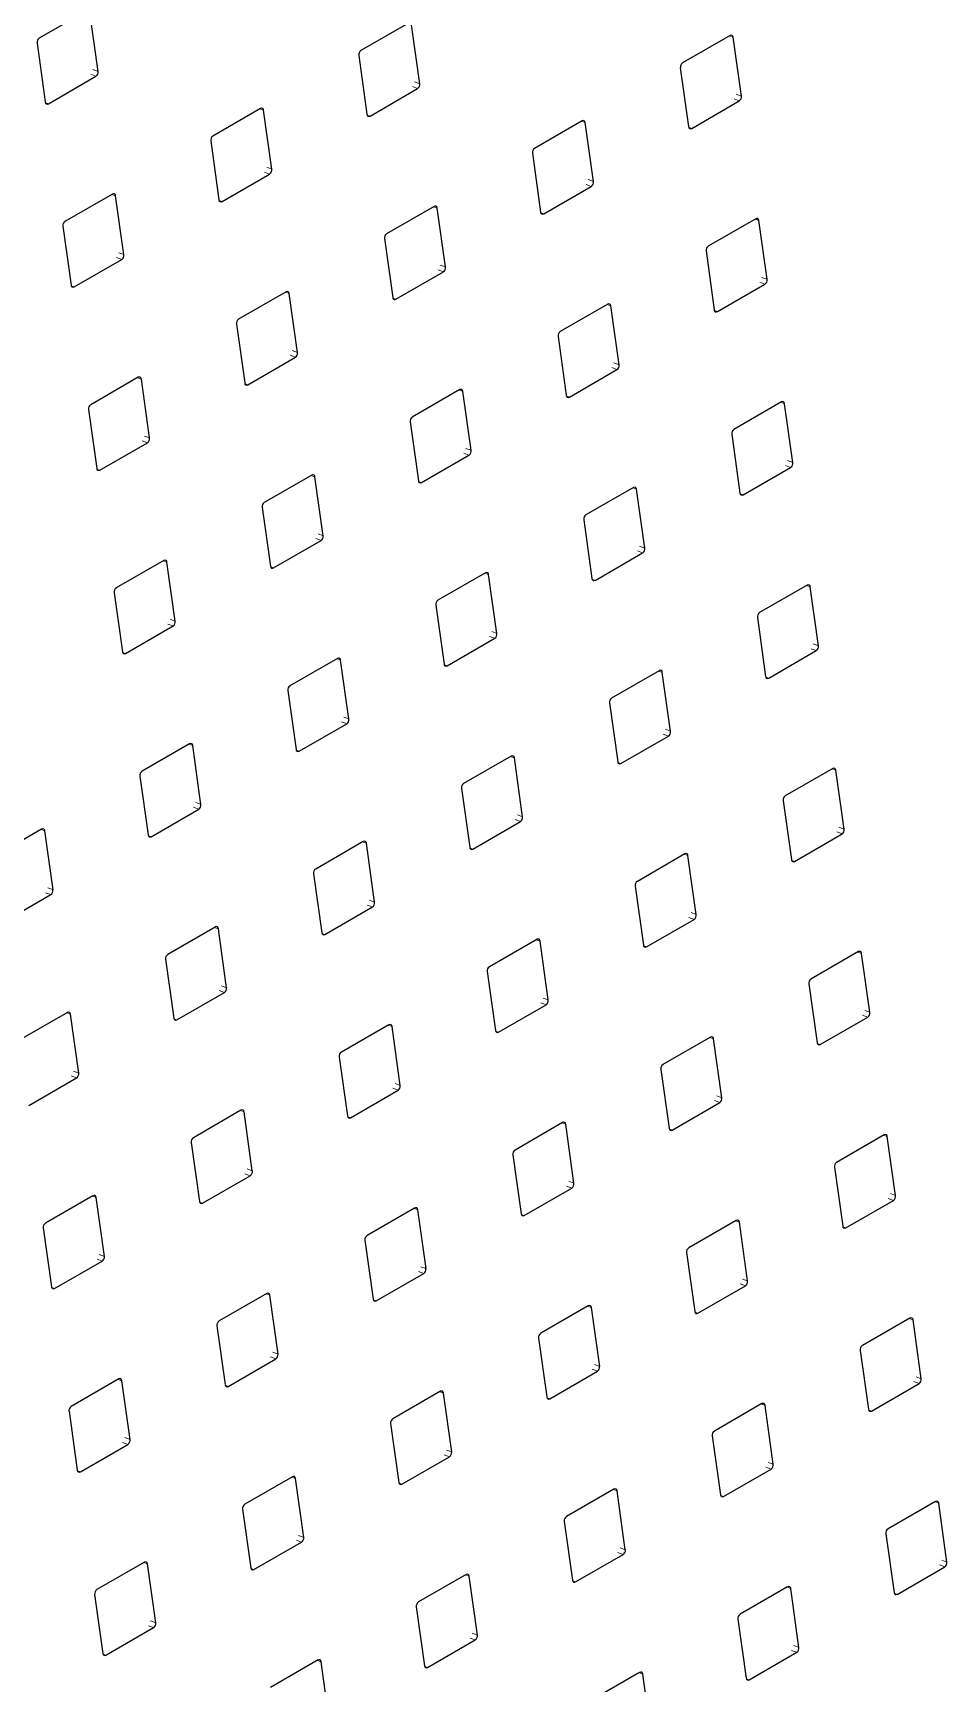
# Model space of a CAD drawing. Header units: millimetres. Extents: x -218071 to -203542, y 15363 to 51382.
# Drawn here: x -216963.36 to -216951.13, y 51036.53 to 51058.6 of the extents above; entities that cross this region are included whole.
import ezdxf

# ---------------------------------------------------------------- set-up
doc = ezdxf.new("R2010")
doc.units = ezdxf.units.MM
doc.header["$LTSCALE"] = 4
doc.layers.add('TPF-EQUIPEMENT', color=7, linetype='Continuous')

msp = doc.modelspace()

# ---------------------------------------------------------------- linework, layer by layer
at = {"layer": 'TPF-EQUIPEMENT', "color": 7, "linetype": 'Continuous', "lineweight": 25}
for p, q in [((-216962.64, 51058.902), (-216963.276, 51058.535)), ((-216962.488, 51058.091), (-216962.598, 51058.878)), ((-216958.336, 51058.737), (-216958.972, 51058.37)), ((-216958.184, 51057.926), (-216958.294, 51058.714)), ((-216963.305, 51058.47), (-216963.195, 51057.683)), ((-216954.032, 51058.572), (-216954.669, 51058.205)), ((-216953.88, 51057.761), (-216953.991, 51058.549)), ((-216959.002, 51058.305), (-216958.891, 51057.518)), ((-216963.153, 51057.659), (-216962.517, 51058.027)), ((-216954.698, 51058.141), (-216954.587, 51057.353)), ((-216958.85, 51057.495), (-216958.213, 51057.862)), ((-216960.316, 51057.594), (-216960.952, 51057.227)), ((-216960.164, 51056.783), (-216960.274, 51057.571)), ((-216954.546, 51057.33), (-216953.91, 51057.697)), ((-216956.012, 51057.429), (-216956.649, 51057.062)), ((-216955.86, 51056.618), (-216955.971, 51057.406)), ((-216960.981, 51057.163), (-216960.871, 51056.375)), ((-216956.678, 51056.998), (-216956.567, 51056.21)), ((-216960.829, 51056.352), (-216960.193, 51056.719)), ((-216962.296, 51056.452), (-216962.932, 51056.084)), ((-216956.526, 51056.187), (-216955.889, 51056.554)), ((-216962.144, 51055.641), (-216962.254, 51056.428)), ((-216957.992, 51056.287), (-216958.629, 51055.919)), ((-216957.84, 51055.476), (-216957.951, 51056.263)), ((-216962.961, 51056.02), (-216962.851, 51055.232)), ((-216953.689, 51056.122), (-216954.325, 51055.754)), ((-216953.537, 51055.311), (-216953.647, 51056.098)), ((-216958.658, 51055.855), (-216958.547, 51055.068)), ((-216962.809, 51055.209), (-216962.173, 51055.576)), ((-216954.354, 51055.69), (-216954.244, 51054.903)), ((-216958.506, 51055.044), (-216957.869, 51055.412)), ((-216959.972, 51055.144), (-216960.608, 51054.777)), ((-216954.202, 51054.879), (-216953.566, 51055.247)), ((-216959.82, 51054.333), (-216959.931, 51055.121)), ((-216955.668, 51054.979), (-216956.305, 51054.612)), ((-216955.516, 51054.168), (-216955.627, 51054.956)), ((-216960.638, 51054.712), (-216960.527, 51053.925)), ((-216956.334, 51054.548), (-216956.224, 51053.76)), ((-216960.486, 51053.902), (-216959.849, 51054.269)), ((-216956.182, 51053.737), (-216955.546, 51054.104)), ((-216961.952, 51054.001), (-216962.588, 51053.634)), ((-216961.8, 51053.19), (-216961.91, 51053.978)), ((-216957.648, 51053.836), (-216958.285, 51053.469)), ((-216957.496, 51053.025), (-216957.607, 51053.813)), ((-216953.345, 51053.671), (-216953.981, 51053.304)), ((-216953.193, 51052.86), (-216953.303, 51053.648)), ((-216962.618, 51053.57), (-216962.507, 51052.782)), ((-216958.314, 51053.405), (-216958.203, 51052.617)), ((-216954.01, 51053.24), (-216953.9, 51052.452)), ((-216962.466, 51052.759), (-216961.829, 51053.126)), ((-216958.162, 51052.594), (-216957.526, 51052.961)), ((-216953.858, 51052.429), (-216953.222, 51052.796)), ((-216959.628, 51052.694), (-216960.265, 51052.326)), ((-216959.476, 51051.883), (-216959.587, 51052.67)), ((-216955.325, 51052.529), (-216955.961, 51052.161)), ((-216955.173, 51051.718), (-216955.283, 51052.505)), ((-216960.294, 51052.262), (-216960.183, 51051.475)), ((-216955.99, 51052.097), (-216955.88, 51051.31)), ((-216960.142, 51051.451), (-216959.505, 51051.819)), ((-216955.838, 51051.286), (-216955.202, 51051.654)), ((-216961.608, 51051.551), (-216962.245, 51051.184)), ((-216961.456, 51050.74), (-216961.567, 51051.528)), ((-216957.305, 51051.386), (-216957.941, 51051.019)), ((-216957.153, 51050.575), (-216957.263, 51051.363)), ((-216953.001, 51051.221), (-216953.637, 51050.854)), ((-216952.849, 51050.41), (-216952.959, 51051.198)), ((-216962.274, 51051.12), (-216962.163, 51050.332)), ((-216957.97, 51050.955), (-216957.86, 51050.167)), ((-216953.667, 51050.79), (-216953.556, 51050.002)), ((-216962.122, 51050.309), (-216961.485, 51050.676)), ((-216957.818, 51050.144), (-216957.182, 51050.511)), ((-216953.515, 51049.979), (-216952.878, 51050.346)), ((-216959.284, 51050.243), (-216959.921, 51049.876)), ((-216959.132, 51049.432), (-216959.243, 51050.22)), ((-216954.981, 51050.078), (-216955.617, 51049.711)), ((-216954.829, 51049.268), (-216954.939, 51050.055)), ((-216959.95, 51049.812), (-216959.84, 51049.024)), ((-216955.646, 51049.647), (-216955.536, 51048.859)), ((-216959.798, 51049.001), (-216959.162, 51049.368)), ((-216955.494, 51048.836), (-216954.858, 51049.203)), ((-216961.264, 51049.101), (-216961.901, 51048.733)), ((-216961.112, 51048.29), (-216961.223, 51049.077)), ((-216956.961, 51048.936), (-216957.597, 51048.568)), ((-216956.809, 51048.125), (-216956.919, 51048.912)), ((-216952.657, 51048.771), (-216953.294, 51048.404)), ((-216952.505, 51047.96), (-216952.616, 51048.748)), ((-216961.93, 51048.669), (-216961.819, 51047.882)), ((-216957.626, 51048.504), (-216957.516, 51047.717)), ((-216953.323, 51048.339), (-216953.212, 51047.552)), ((-216961.778, 51047.858), (-216961.142, 51048.226)), ((-216963.244, 51047.958), (-216963.881, 51047.591)), ((-216963.092, 51047.147), (-216963.203, 51047.935)), ((-216957.474, 51047.693), (-216956.838, 51048.061)), ((-216953.171, 51047.528), (-216952.534, 51047.896)), ((-216958.941, 51047.793), (-216959.577, 51047.426)), ((-216958.789, 51046.982), (-216958.899, 51047.77)), ((-216954.637, 51047.628), (-216955.273, 51047.261)), ((-216954.485, 51046.817), (-216954.596, 51047.605)), ((-216959.606, 51047.362), (-216959.496, 51046.574)), ((-216955.303, 51047.197), (-216955.192, 51046.409)), ((-216963.758, 51046.716), (-216963.121, 51047.083)), ((-216959.454, 51046.551), (-216958.818, 51046.918)), ((-216955.151, 51046.386), (-216954.514, 51046.753)), ((-216960.921, 51046.65), (-216961.557, 51046.283)), ((-216960.769, 51045.839), (-216960.879, 51046.627)), ((-216956.617, 51046.485), (-216957.253, 51046.118)), ((-216956.465, 51045.675), (-216956.575, 51046.462)), ((-216952.313, 51046.321), (-216952.95, 51045.953)), ((-216952.161, 51045.51), (-216952.272, 51046.297)), ((-216961.586, 51046.219), (-216961.476, 51045.431)), ((-216957.283, 51046.054), (-216957.172, 51045.266)), ((-216952.979, 51045.889), (-216952.868, 51045.102)), ((-216961.434, 51045.408), (-216960.798, 51045.775)), ((-216962.9, 51045.508), (-216963.537, 51045.14)), ((-216962.748, 51044.697), (-216962.859, 51045.484)), ((-216957.131, 51045.243), (-216956.494, 51045.61)), ((-216952.827, 51045.078), (-216952.191, 51045.445)), ((-216958.597, 51045.343), (-216959.233, 51044.976)), ((-216958.445, 51044.532), (-216958.555, 51045.319)), ((-216954.293, 51045.178), (-216954.93, 51044.811)), ((-216954.141, 51044.367), (-216954.252, 51045.155)), ((-216959.262, 51044.911), (-216959.152, 51044.124)), ((-216963.414, 51044.265), (-216962.778, 51044.633)), ((-216954.959, 51044.746), (-216954.848, 51043.959)), ((-216959.11, 51044.1), (-216958.474, 51044.468)), ((-216960.577, 51044.2), (-216961.213, 51043.833)), ((-216960.425, 51043.389), (-216960.535, 51044.177)), ((-216954.807, 51043.935), (-216954.17, 51044.303)), ((-216956.273, 51044.035), (-216956.91, 51043.668)), ((-216956.121, 51043.224), (-216956.232, 51044.012)), ((-216951.97, 51043.87), (-216952.606, 51043.503)), ((-216961.242, 51043.769), (-216961.132, 51042.981)), ((-216951.818, 51043.059), (-216951.928, 51043.847)), ((-216956.939, 51043.604), (-216956.828, 51042.816)), ((-216952.635, 51043.439), (-216952.525, 51042.651)), ((-216961.09, 51042.958), (-216960.454, 51043.325)), ((-216962.557, 51043.057), (-216963.193, 51042.69)), ((-216962.405, 51042.246), (-216962.515, 51043.034)), ((-216956.787, 51042.793), (-216956.15, 51043.16)), ((-216952.483, 51042.628), (-216951.847, 51042.995)), ((-216958.253, 51042.893), (-216958.889, 51042.525)), ((-216958.101, 51042.082), (-216958.212, 51042.869)), ((-216963.222, 51042.626), (-216963.112, 51041.838)), ((-216953.949, 51042.728), (-216954.586, 51042.36)), ((-216953.797, 51041.917), (-216953.908, 51042.704)), ((-216958.919, 51042.461), (-216958.808, 51041.673)), ((-216963.07, 51041.815), (-216962.434, 51042.182)), ((-216954.615, 51042.296), (-216954.505, 51041.509)), ((-216958.767, 51041.65), (-216958.13, 51042.017)), ((-216960.233, 51041.75), (-216960.869, 51041.383)), ((-216960.081, 51040.939), (-216960.191, 51041.726)), ((-216954.463, 51041.485), (-216953.827, 51041.853)), ((-216955.929, 51041.585), (-216956.566, 51041.218)), ((-216955.777, 51040.774), (-216955.888, 51041.562)), ((-216960.899, 51041.318), (-216960.788, 51040.531)), ((-216951.626, 51041.42), (-216952.262, 51041.053)), ((-216951.474, 51040.609), (-216951.584, 51041.397)), ((-216956.595, 51041.153), (-216956.484, 51040.366)), ((-216960.747, 51040.507), (-216960.11, 51040.875)), ((-216952.291, 51040.989), (-216952.181, 51040.201)), ((-216962.213, 51040.607), (-216962.849, 51040.24)), ((-216962.061, 51039.796), (-216962.171, 51040.584)), ((-216956.443, 51040.343), (-216955.807, 51040.71)), ((-216957.909, 51040.442), (-216958.546, 51040.075)), ((-216957.757, 51039.631), (-216957.868, 51040.419)), ((-216952.139, 51040.178), (-216951.503, 51040.545)), ((-216962.878, 51040.176), (-216962.768, 51039.388)), ((-216953.606, 51040.277), (-216954.242, 51039.91)), ((-216953.454, 51039.466), (-216953.564, 51040.254)), ((-216958.575, 51040.011), (-216958.464, 51039.223)), ((-216962.726, 51039.365), (-216962.09, 51039.732)), ((-216954.271, 51039.846), (-216954.161, 51039.058)), ((-216958.423, 51039.2), (-216957.786, 51039.567)), ((-216959.889, 51039.3), (-216960.526, 51038.932)), ((-216959.737, 51038.489), (-216959.848, 51039.276)), ((-216954.119, 51039.035), (-216953.483, 51039.402)), ((-216955.586, 51039.135), (-216956.222, 51038.767)), ((-216955.434, 51038.324), (-216955.544, 51039.111)), ((-216960.555, 51038.868), (-216960.444, 51038.08)), ((-216951.282, 51038.97), (-216951.918, 51038.602)), ((-216951.13, 51038.159), (-216951.24, 51038.946)), ((-216956.251, 51038.703), (-216956.141, 51037.916)), ((-216960.403, 51038.057), (-216959.766, 51038.424)), ((-216951.948, 51038.538), (-216951.837, 51037.751)), ((-216961.869, 51038.157), (-216962.505, 51037.79)), ((-216961.717, 51037.346), (-216961.828, 51038.134)), ((-216956.099, 51037.892), (-216955.463, 51038.26)), ((-216957.565, 51037.992), (-216958.202, 51037.625)), ((-216957.413, 51037.181), (-216957.524, 51037.969)), ((-216951.796, 51037.727), (-216951.159, 51038.095)), ((-216962.535, 51037.725), (-216962.424, 51036.938)), ((-216953.262, 51037.827), (-216953.898, 51037.46)), ((-216953.11, 51037.016), (-216953.22, 51037.804)), ((-216958.231, 51037.56), (-216958.121, 51036.773)), ((-216962.383, 51036.914), (-216961.746, 51037.282)), ((-216953.927, 51037.396), (-216953.817, 51036.608)), ((-216958.079, 51036.75), (-216957.443, 51037.117)), ((-216959.545, 51036.849), (-216960.182, 51036.482)), ((-216959.393, 51036.038), (-216959.504, 51036.826)), ((-216953.775, 51036.585), (-216953.139, 51036.952)), ((-216955.242, 51036.684), (-216955.878, 51036.317)), ((-216955.09, 51035.873), (-216955.2, 51036.661))]:
    msp.add_line(p, q, dxfattribs=at)
at = {"layer": 'TPF-EQUIPEMENT', "color": 8, "linetype": 'Continuous', "lineweight": 18}
for p, q in [((-216954.041, 51058.567), (-216953.991, 51058.549)), ((-216962.586, 51058.053), (-216962.517, 51058.027)), ((-216962.557, 51058.117), (-216962.488, 51058.091)), ((-216958.283, 51057.888), (-216958.213, 51057.862)), ((-216958.254, 51057.952), (-216958.184, 51057.926)), ((-216953.95, 51057.787), (-216953.88, 51057.761)), ((-216963.193, 51057.674), (-216963.153, 51057.659)), ((-216960.324, 51057.589), (-216960.274, 51057.571)), ((-216953.979, 51057.723), (-216953.91, 51057.697)), ((-216958.889, 51057.509), (-216958.85, 51057.495)), ((-216956.021, 51057.425), (-216955.971, 51057.406)), ((-216954.585, 51057.344), (-216954.546, 51057.33)), ((-216960.263, 51056.745), (-216960.193, 51056.719)), ((-216960.233, 51056.809), (-216960.164, 51056.783)), ((-216955.959, 51056.58), (-216955.889, 51056.554)), ((-216955.93, 51056.644), (-216955.86, 51056.618)), ((-216962.304, 51056.447), (-216962.254, 51056.428)), ((-216960.869, 51056.367), (-216960.829, 51056.352)), ((-216958, 51056.282), (-216957.951, 51056.263)), ((-216956.565, 51056.202), (-216956.526, 51056.187)), ((-216953.697, 51056.117), (-216953.647, 51056.098)), ((-216962.243, 51055.602), (-216962.173, 51055.576)), ((-216962.213, 51055.667), (-216962.144, 51055.641)), ((-216957.939, 51055.438), (-216957.869, 51055.412)), ((-216957.91, 51055.502), (-216957.84, 51055.476)), ((-216962.849, 51055.224), (-216962.809, 51055.209)), ((-216959.98, 51055.139), (-216959.931, 51055.121)), ((-216953.635, 51055.273), (-216953.566, 51055.247)), ((-216953.606, 51055.337), (-216953.537, 51055.311)), ((-216958.545, 51055.059), (-216958.506, 51055.044)), ((-216955.677, 51054.974), (-216955.627, 51054.956)), ((-216954.242, 51054.894), (-216954.202, 51054.879)), ((-216959.919, 51054.295), (-216959.849, 51054.269)), ((-216959.89, 51054.359), (-216959.82, 51054.333)), ((-216955.615, 51054.13), (-216955.546, 51054.104)), ((-216955.586, 51054.194), (-216955.516, 51054.168)), ((-216961.96, 51053.996), (-216961.91, 51053.978)), ((-216960.525, 51053.916), (-216960.486, 51053.902)), ((-216957.657, 51053.832), (-216957.607, 51053.813)), ((-216956.222, 51053.751), (-216956.182, 51053.737)), ((-216953.353, 51053.667), (-216953.303, 51053.648)), ((-216961.899, 51053.152), (-216961.829, 51053.126)), ((-216961.87, 51053.216), (-216961.8, 51053.19)), ((-216957.595, 51052.987), (-216957.526, 51052.961)), ((-216957.566, 51053.051), (-216957.496, 51053.025)), ((-216962.505, 51052.774), (-216962.466, 51052.759)), ((-216953.292, 51052.822), (-216953.222, 51052.796)), ((-216953.262, 51052.887), (-216953.193, 51052.86)), ((-216959.637, 51052.689), (-216959.587, 51052.67)), ((-216958.201, 51052.609), (-216958.162, 51052.594)), ((-216955.333, 51052.524), (-216955.283, 51052.505)), ((-216953.898, 51052.444), (-216953.858, 51052.429)), ((-216959.575, 51051.845), (-216959.505, 51051.819)), ((-216959.546, 51051.909), (-216959.476, 51051.883)), ((-216955.271, 51051.68), (-216955.202, 51051.654)), ((-216955.242, 51051.744), (-216955.173, 51051.718)), ((-216961.616, 51051.546), (-216961.567, 51051.528)), ((-216960.181, 51051.466), (-216960.142, 51051.451)), ((-216957.313, 51051.381), (-216957.263, 51051.363)), ((-216955.878, 51051.301), (-216955.838, 51051.286)), ((-216953.009, 51051.216), (-216952.959, 51051.198)), ((-216961.526, 51050.766), (-216961.456, 51050.74)), ((-216961.555, 51050.702), (-216961.485, 51050.676)), ((-216957.251, 51050.537), (-216957.182, 51050.511)), ((-216957.222, 51050.601), (-216957.153, 51050.575)), ((-216962.161, 51050.323), (-216962.122, 51050.309)), ((-216952.948, 51050.372), (-216952.878, 51050.346)), ((-216952.919, 51050.436), (-216952.849, 51050.41)), ((-216959.293, 51050.239), (-216959.243, 51050.22)), ((-216957.858, 51050.158), (-216957.818, 51050.144)), ((-216954.989, 51050.074), (-216954.939, 51050.055)), ((-216953.554, 51049.993), (-216953.515, 51049.979)), ((-216959.231, 51049.394), (-216959.162, 51049.368)), ((-216959.202, 51049.458), (-216959.132, 51049.432)), ((-216954.928, 51049.229), (-216954.858, 51049.203)), ((-216954.898, 51049.294), (-216954.829, 51049.268)), ((-216961.273, 51049.096), (-216961.223, 51049.077)), ((-216959.838, 51049.016), (-216959.798, 51049.001)), ((-216956.969, 51048.931), (-216956.919, 51048.912)), ((-216955.534, 51048.851), (-216955.494, 51048.836)), ((-216952.665, 51048.766), (-216952.616, 51048.748)), ((-216961.182, 51048.316), (-216961.112, 51048.29)), ((-216961.211, 51048.252), (-216961.142, 51048.226)), ((-216956.908, 51048.087), (-216956.838, 51048.061)), ((-216956.878, 51048.151), (-216956.809, 51048.125)), ((-216963.252, 51047.953), (-216963.203, 51047.935)), ((-216961.817, 51047.873), (-216961.778, 51047.858)), ((-216952.604, 51047.922), (-216952.534, 51047.896)), ((-216952.575, 51047.986), (-216952.505, 51047.96)), ((-216958.949, 51047.788), (-216958.899, 51047.77)), ((-216957.514, 51047.708), (-216957.474, 51047.693)), ((-216954.645, 51047.623), (-216954.596, 51047.605)), ((-216953.21, 51047.543), (-216953.171, 51047.528)), ((-216963.191, 51047.109), (-216963.121, 51047.083)), ((-216963.162, 51047.173), (-216963.092, 51047.147)), ((-216958.858, 51047.008), (-216958.789, 51046.982)), ((-216958.887, 51046.944), (-216958.818, 51046.918)), ((-216954.584, 51046.779), (-216954.514, 51046.753)), ((-216954.555, 51046.843), (-216954.485, 51046.817)), ((-216960.929, 51046.646), (-216960.879, 51046.627)), ((-216959.494, 51046.565), (-216959.454, 51046.551)), ((-216956.625, 51046.481), (-216956.575, 51046.462)), ((-216955.19, 51046.401), (-216955.151, 51046.386)), ((-216952.322, 51046.316), (-216952.272, 51046.297)), ((-216960.838, 51045.865), (-216960.769, 51045.839)), ((-216960.867, 51045.801), (-216960.798, 51045.775)), ((-216956.564, 51045.636), (-216956.494, 51045.61)), ((-216956.535, 51045.701), (-216956.465, 51045.675)), ((-216962.909, 51045.503), (-216962.859, 51045.484)), ((-216961.474, 51045.423), (-216961.434, 51045.408)), ((-216952.26, 51045.471), (-216952.191, 51045.445)), ((-216952.231, 51045.536), (-216952.161, 51045.51)), ((-216958.605, 51045.338), (-216958.555, 51045.319)), ((-216957.17, 51045.258), (-216957.131, 51045.243)), ((-216954.301, 51045.173), (-216954.252, 51045.155)), ((-216952.866, 51045.093), (-216952.827, 51045.078)), ((-216962.847, 51044.659), (-216962.778, 51044.633)), ((-216962.818, 51044.723), (-216962.748, 51044.697)), ((-216958.514, 51044.558), (-216958.445, 51044.532)), ((-216958.544, 51044.494), (-216958.474, 51044.468)), ((-216954.24, 51044.329), (-216954.17, 51044.303)), ((-216954.211, 51044.393), (-216954.141, 51044.367)), ((-216960.585, 51044.195), (-216960.535, 51044.177)), ((-216959.15, 51044.115), (-216959.11, 51044.1)), ((-216956.281, 51044.03), (-216956.232, 51044.012)), ((-216954.846, 51043.95), (-216954.807, 51043.935)), ((-216951.978, 51043.866), (-216951.928, 51043.847)), ((-216960.524, 51043.351), (-216960.454, 51043.325)), ((-216960.494, 51043.415), (-216960.425, 51043.389)), ((-216956.191, 51043.25), (-216956.121, 51043.224)), ((-216962.565, 51043.053), (-216962.515, 51043.034)), ((-216956.22, 51043.186), (-216956.15, 51043.16)), ((-216951.916, 51043.021), (-216951.847, 51042.995)), ((-216951.887, 51043.085), (-216951.818, 51043.059)), ((-216961.13, 51042.972), (-216961.09, 51042.958)), ((-216958.261, 51042.888), (-216958.212, 51042.869)), ((-216956.826, 51042.808), (-216956.787, 51042.793)), ((-216953.958, 51042.723), (-216953.908, 51042.704)), ((-216952.523, 51042.643), (-216952.483, 51042.628)), ((-216962.503, 51042.208), (-216962.434, 51042.182)), ((-216962.474, 51042.272), (-216962.405, 51042.246)), ((-216958.171, 51042.108), (-216958.101, 51042.082)), ((-216958.2, 51042.043), (-216958.13, 51042.017)), ((-216953.867, 51041.943), (-216953.797, 51041.917)), ((-216963.11, 51041.83), (-216963.07, 51041.815)), ((-216960.241, 51041.745), (-216960.191, 51041.726)), ((-216958.806, 51041.665), (-216958.767, 51041.65)), ((-216953.896, 51041.879), (-216953.827, 51041.853)), ((-216955.938, 51041.58), (-216955.888, 51041.562)), ((-216954.502, 51041.5), (-216954.463, 51041.485)), ((-216951.634, 51041.415), (-216951.584, 51041.397)), ((-216960.18, 51040.901), (-216960.11, 51040.875)), ((-216960.151, 51040.965), (-216960.081, 51040.939)), ((-216955.847, 51040.8), (-216955.777, 51040.774)), ((-216962.221, 51040.602), (-216962.171, 51040.584)), ((-216955.876, 51040.736), (-216955.807, 51040.71)), ((-216951.573, 51040.571), (-216951.503, 51040.545)), ((-216951.543, 51040.635), (-216951.474, 51040.609)), ((-216960.786, 51040.522), (-216960.747, 51040.507)), ((-216957.917, 51040.437), (-216957.868, 51040.419)), ((-216956.482, 51040.357), (-216956.443, 51040.343)), ((-216953.614, 51040.273), (-216953.564, 51040.254)), ((-216952.179, 51040.192), (-216952.139, 51040.178)), ((-216962.16, 51039.758), (-216962.09, 51039.732)), ((-216962.13, 51039.822), (-216962.061, 51039.796)), ((-216957.856, 51039.593), (-216957.786, 51039.567)), ((-216957.827, 51039.657), (-216957.757, 51039.631)), ((-216953.523, 51039.492), (-216953.454, 51039.466)), ((-216962.766, 51039.379), (-216962.726, 51039.365)), ((-216959.897, 51039.295), (-216959.848, 51039.276)), ((-216953.552, 51039.428), (-216953.483, 51039.402)), ((-216958.462, 51039.215), (-216958.423, 51039.2)), ((-216955.594, 51039.13), (-216955.544, 51039.111)), ((-216954.159, 51039.05), (-216954.119, 51039.035)), ((-216951.29, 51038.965), (-216951.24, 51038.946)), ((-216959.836, 51038.45), (-216959.766, 51038.424)), ((-216959.807, 51038.515), (-216959.737, 51038.489)), ((-216955.503, 51038.35), (-216955.434, 51038.324)), ((-216961.877, 51038.152), (-216961.828, 51038.134)), ((-216955.532, 51038.286), (-216955.463, 51038.26)), ((-216951.2, 51038.185), (-216951.13, 51038.159)), ((-216960.442, 51038.072), (-216960.403, 51038.057)), ((-216957.574, 51037.987), (-216957.524, 51037.969)), ((-216956.139, 51037.907), (-216956.099, 51037.892)), ((-216951.229, 51038.121), (-216951.159, 51038.095)), ((-216953.27, 51037.822), (-216953.22, 51037.804)), ((-216951.835, 51037.742), (-216951.796, 51037.727)), ((-216961.816, 51037.308), (-216961.746, 51037.282)), ((-216961.787, 51037.372), (-216961.717, 51037.346)), ((-216957.512, 51037.143), (-216957.443, 51037.117)), ((-216957.483, 51037.207), (-216957.413, 51037.181)), ((-216953.179, 51037.042), (-216953.11, 51037.016)), ((-216962.422, 51036.929), (-216962.383, 51036.914)), ((-216959.554, 51036.844), (-216959.504, 51036.826)), ((-216953.209, 51036.978), (-216953.139, 51036.952)), ((-216958.118, 51036.764), (-216958.079, 51036.75)), ((-216955.25, 51036.68), (-216955.2, 51036.661)), ((-216953.815, 51036.599), (-216953.775, 51036.585))]:
    msp.add_line(p, q, dxfattribs=at)
at = {"layer": 'TPF-EQUIPEMENT', "color": 7, "linetype": 'Continuous', "lineweight": 25}
for centre, radius, start, end in [((-216963.238, 51058.479), 0.0672, 123.9011, 187.1338), ((-216954.018, 51058.549), 0.027, 358.9775, 122.2879), ((-216958.935, 51058.314), 0.0672, 123.9011, 187.1338), ((-216962.554, 51058.083), 0.0672, 303.9011, 7.1338), ((-216954.631, 51058.149), 0.0672, 123.9011, 187.1338), ((-216958.251, 51057.918), 0.0672, 303.9011, 7.1338), ((-216963.168, 51057.682), 0.027, 178.9775, 302.2879), ((-216960.301, 51057.571), 0.027, 358.9775, 122.2879), ((-216953.947, 51057.753), 0.0672, 303.9011, 7.1338), ((-216958.864, 51057.517), 0.027, 178.9775, 302.2879), ((-216955.998, 51057.406), 0.027, 358.9775, 122.2879), ((-216954.56, 51057.352), 0.027, 178.9775, 302.2879), ((-216960.915, 51057.171), 0.0672, 123.9011, 187.1338), ((-216956.611, 51057.006), 0.0672, 123.9011, 187.1338), ((-216960.231, 51056.775), 0.0672, 303.9011, 7.1338), ((-216962.281, 51056.429), 0.027, 358.9775, 122.2879), ((-216955.927, 51056.61), 0.0672, 303.9011, 7.1338), ((-216960.844, 51056.375), 0.027, 178.9775, 302.2879), ((-216957.978, 51056.264), 0.027, 358.9775, 122.2879), ((-216962.895, 51056.028), 0.0672, 123.9011, 187.1338), ((-216956.54, 51056.21), 0.027, 178.9775, 302.2879), ((-216953.674, 51056.099), 0.027, 358.9775, 122.2879), ((-216958.591, 51055.864), 0.0672, 123.9011, 187.1338), ((-216962.21, 51055.632), 0.0672, 303.9011, 7.1338), ((-216954.287, 51055.699), 0.0672, 123.9011, 187.1338), ((-216957.907, 51055.467), 0.0672, 303.9011, 7.1338), ((-216962.824, 51055.232), 0.027, 178.9775, 302.2879), ((-216959.958, 51055.121), 0.027, 358.9775, 122.2879), ((-216953.603, 51055.302), 0.0672, 303.9011, 7.1338), ((-216958.52, 51055.067), 0.027, 178.9775, 302.2879), ((-216955.654, 51054.956), 0.027, 358.9775, 122.2879), ((-216960.571, 51054.721), 0.0672, 123.9011, 187.1338), ((-216954.217, 51054.902), 0.027, 178.9775, 302.2879), ((-216956.267, 51054.556), 0.0672, 123.9011, 187.1338), ((-216959.887, 51054.325), 0.0672, 303.9011, 7.1338), ((-216955.583, 51054.16), 0.0672, 303.9011, 7.1338), ((-216961.938, 51053.978), 0.027, 358.9775, 122.2879), ((-216960.5, 51053.924), 0.027, 178.9775, 302.2879), ((-216957.634, 51053.813), 0.027, 358.9775, 122.2879), ((-216962.551, 51053.578), 0.0672, 123.9011, 187.1338), ((-216956.197, 51053.759), 0.027, 178.9775, 302.2879), ((-216953.33, 51053.649), 0.027, 358.9775, 122.2879), ((-216958.247, 51053.413), 0.0672, 123.9011, 187.1338), ((-216961.867, 51053.182), 0.0672, 303.9011, 7.1338), ((-216953.944, 51053.248), 0.0672, 123.9011, 187.1338), ((-216957.563, 51053.017), 0.0672, 303.9011, 7.1338), ((-216962.48, 51052.782), 0.027, 178.9775, 302.2879), ((-216959.614, 51052.671), 0.027, 358.9775, 122.2879), ((-216953.259, 51052.852), 0.0672, 303.9011, 7.1338), ((-216958.176, 51052.617), 0.027, 178.9775, 302.2879), ((-216955.31, 51052.506), 0.027, 358.9775, 122.2879), ((-216960.227, 51052.271), 0.0672, 123.9011, 187.1338), ((-216953.873, 51052.452), 0.027, 178.9775, 302.2879), ((-216955.924, 51052.106), 0.0672, 123.9011, 187.1338), ((-216959.543, 51051.874), 0.0672, 303.9011, 7.1338), ((-216955.239, 51051.709), 0.0672, 303.9011, 7.1338), ((-216961.594, 51051.528), 0.027, 358.9775, 122.2879), ((-216960.156, 51051.474), 0.027, 178.9775, 302.2879), ((-216957.29, 51051.363), 0.027, 358.9775, 122.2879), ((-216962.207, 51051.128), 0.0672, 123.9011, 187.1338), ((-216955.853, 51051.309), 0.027, 178.9775, 302.2879), ((-216952.986, 51051.198), 0.027, 358.9775, 122.2879), ((-216957.903, 51050.963), 0.0672, 123.9011, 187.1338), ((-216961.523, 51050.732), 0.0672, 303.9011, 7.1338), ((-216953.6, 51050.798), 0.0672, 123.9011, 187.1338), ((-216957.219, 51050.567), 0.0672, 303.9011, 7.1338), ((-216962.136, 51050.331), 0.027, 178.9775, 302.2879), ((-216952.916, 51050.402), 0.0672, 303.9011, 7.1338), ((-216959.27, 51050.22), 0.027, 358.9775, 122.2879), ((-216957.833, 51050.167), 0.027, 178.9775, 302.2879), ((-216954.966, 51050.056), 0.027, 358.9775, 122.2879), ((-216959.883, 51049.82), 0.0672, 123.9011, 187.1338), ((-216953.529, 51050.002), 0.027, 178.9775, 302.2879), ((-216955.58, 51049.655), 0.0672, 123.9011, 187.1338), ((-216959.199, 51049.424), 0.0672, 303.9011, 7.1338), ((-216954.896, 51049.259), 0.0672, 303.9011, 7.1338), ((-216961.25, 51049.078), 0.027, 358.9775, 122.2879), ((-216959.813, 51049.024), 0.027, 178.9775, 302.2879), ((-216961.863, 51048.678), 0.0672, 123.9011, 187.1338), ((-216956.946, 51048.913), 0.027, 358.9775, 122.2879), ((-216955.509, 51048.859), 0.027, 178.9775, 302.2879), ((-216952.643, 51048.748), 0.027, 358.9775, 122.2879), ((-216957.56, 51048.513), 0.0672, 123.9011, 187.1338), ((-216961.179, 51048.281), 0.0672, 303.9011, 7.1338), ((-216953.256, 51048.348), 0.0672, 123.9011, 187.1338), ((-216956.875, 51048.116), 0.0672, 303.9011, 7.1338), ((-216963.23, 51047.935), 0.027, 358.9775, 122.2879), ((-216961.792, 51047.881), 0.027, 178.9775, 302.2879), ((-216952.572, 51047.952), 0.0672, 303.9011, 7.1338), ((-216958.926, 51047.77), 0.027, 358.9775, 122.2879), ((-216957.489, 51047.716), 0.027, 178.9775, 302.2879), ((-216954.623, 51047.605), 0.027, 358.9775, 122.2879), ((-216959.54, 51047.37), 0.0672, 123.9011, 187.1338), ((-216953.185, 51047.551), 0.027, 178.9775, 302.2879), ((-216955.236, 51047.205), 0.0672, 123.9011, 187.1338), ((-216963.159, 51047.139), 0.0672, 303.9011, 7.1338), ((-216958.855, 51046.974), 0.0672, 303.9011, 7.1338), ((-216954.552, 51046.809), 0.0672, 303.9011, 7.1338), ((-216960.906, 51046.628), 0.027, 358.9775, 122.2879), ((-216959.469, 51046.574), 0.027, 178.9775, 302.2879), ((-216956.602, 51046.463), 0.027, 358.9775, 122.2879), ((-216955.165, 51046.409), 0.027, 178.9775, 302.2879), ((-216952.299, 51046.298), 0.027, 358.9775, 122.2879), ((-216961.519, 51046.227), 0.0672, 123.9011, 187.1338), ((-216957.216, 51046.062), 0.0672, 123.9011, 187.1338), ((-216952.912, 51045.897), 0.0672, 123.9011, 187.1338), ((-216960.835, 51045.831), 0.0672, 303.9011, 7.1338), ((-216956.532, 51045.666), 0.0672, 303.9011, 7.1338), ((-216962.886, 51045.485), 0.027, 358.9775, 122.2879), ((-216961.449, 51045.431), 0.027, 178.9775, 302.2879), ((-216952.228, 51045.501), 0.0672, 303.9011, 7.1338), ((-216958.582, 51045.32), 0.027, 358.9775, 122.2879), ((-216957.145, 51045.266), 0.027, 178.9775, 302.2879), ((-216959.196, 51044.92), 0.0672, 123.9011, 187.1338), ((-216954.279, 51045.155), 0.027, 358.9775, 122.2879), ((-216952.841, 51045.101), 0.027, 178.9775, 302.2879), ((-216954.892, 51044.755), 0.0672, 123.9011, 187.1338), ((-216962.815, 51044.688), 0.0672, 303.9011, 7.1338), ((-216958.512, 51044.524), 0.0672, 303.9011, 7.1338), ((-216954.208, 51044.359), 0.0672, 303.9011, 7.1338), ((-216960.562, 51044.177), 0.027, 358.9775, 122.2879), ((-216959.125, 51044.123), 0.027, 178.9775, 302.2879), ((-216956.259, 51044.012), 0.027, 358.9775, 122.2879), ((-216954.821, 51043.958), 0.027, 178.9775, 302.2879), ((-216951.955, 51043.847), 0.027, 358.9775, 122.2879), ((-216961.176, 51043.777), 0.0672, 123.9011, 187.1338), ((-216956.872, 51043.612), 0.0672, 123.9011, 187.1338), ((-216952.568, 51043.447), 0.0672, 123.9011, 187.1338), ((-216960.491, 51043.381), 0.0672, 303.9011, 7.1338), ((-216956.188, 51043.216), 0.0672, 303.9011, 7.1338), ((-216962.542, 51043.035), 0.027, 358.9775, 122.2879), ((-216951.884, 51043.051), 0.0672, 303.9011, 7.1338), ((-216961.105, 51042.981), 0.027, 178.9775, 302.2879), ((-216958.239, 51042.87), 0.027, 358.9775, 122.2879), ((-216956.801, 51042.816), 0.027, 178.9775, 302.2879), ((-216963.156, 51042.634), 0.0672, 123.9011, 187.1338), ((-216953.935, 51042.705), 0.027, 358.9775, 122.2879), ((-216952.498, 51042.651), 0.027, 178.9775, 302.2879), ((-216958.852, 51042.469), 0.0672, 123.9011, 187.1338), ((-216954.548, 51042.305), 0.0672, 123.9011, 187.1338), ((-216962.471, 51042.238), 0.0672, 303.9011, 7.1338), ((-216958.168, 51042.073), 0.0672, 303.9011, 7.1338), ((-216953.864, 51041.908), 0.0672, 303.9011, 7.1338), ((-216963.085, 51041.838), 0.027, 178.9775, 302.2879), ((-216960.218, 51041.727), 0.027, 358.9775, 122.2879), ((-216958.781, 51041.673), 0.027, 178.9775, 302.2879), ((-216955.915, 51041.562), 0.027, 358.9775, 122.2879), ((-216954.477, 51041.508), 0.027, 178.9775, 302.2879), ((-216960.832, 51041.327), 0.0672, 123.9011, 187.1338), ((-216951.611, 51041.397), 0.027, 358.9775, 122.2879), ((-216956.528, 51041.162), 0.0672, 123.9011, 187.1338), ((-216952.225, 51040.997), 0.0672, 123.9011, 187.1338), ((-216960.148, 51040.931), 0.0672, 303.9011, 7.1338), ((-216962.198, 51040.584), 0.027, 358.9775, 122.2879), ((-216955.844, 51040.766), 0.0672, 303.9011, 7.1338), ((-216951.54, 51040.601), 0.0672, 303.9011, 7.1338), ((-216960.761, 51040.53), 0.027, 178.9775, 302.2879), ((-216957.895, 51040.419), 0.027, 358.9775, 122.2879), ((-216956.457, 51040.365), 0.027, 178.9775, 302.2879), ((-216962.812, 51040.184), 0.0672, 123.9011, 187.1338), ((-216953.591, 51040.254), 0.027, 358.9775, 122.2879), ((-216952.154, 51040.2), 0.027, 178.9775, 302.2879), ((-216958.508, 51040.019), 0.0672, 123.9011, 187.1338), ((-216954.205, 51039.854), 0.0672, 123.9011, 187.1338), ((-216962.128, 51039.788), 0.0672, 303.9011, 7.1338), ((-216957.824, 51039.623), 0.0672, 303.9011, 7.1338), ((-216953.52, 51039.458), 0.0672, 303.9011, 7.1338), ((-216962.741, 51039.388), 0.027, 178.9775, 302.2879), ((-216959.875, 51039.277), 0.027, 358.9775, 122.2879), ((-216958.437, 51039.223), 0.027, 178.9775, 302.2879), ((-216955.571, 51039.112), 0.027, 358.9775, 122.2879), ((-216954.134, 51039.058), 0.027, 178.9775, 302.2879), ((-216960.488, 51038.876), 0.0672, 123.9011, 187.1338), ((-216951.267, 51038.947), 0.027, 358.9775, 122.2879), ((-216956.184, 51038.712), 0.0672, 123.9011, 187.1338), ((-216951.881, 51038.547), 0.0672, 123.9011, 187.1338), ((-216959.804, 51038.48), 0.0672, 303.9011, 7.1338), ((-216961.855, 51038.134), 0.027, 358.9775, 122.2879), ((-216955.5, 51038.315), 0.0672, 303.9011, 7.1338), ((-216951.197, 51038.15), 0.0672, 303.9011, 7.1338), ((-216960.417, 51038.08), 0.027, 178.9775, 302.2879), ((-216957.551, 51037.969), 0.027, 358.9775, 122.2879), ((-216956.114, 51037.915), 0.027, 178.9775, 302.2879), ((-216962.468, 51037.734), 0.0672, 123.9011, 187.1338), ((-216953.247, 51037.804), 0.027, 358.9775, 122.2879), ((-216951.81, 51037.75), 0.027, 178.9775, 302.2879), ((-216958.164, 51037.569), 0.0672, 123.9011, 187.1338), ((-216961.784, 51037.338), 0.0672, 303.9011, 7.1338), ((-216953.861, 51037.404), 0.0672, 123.9011, 187.1338), ((-216957.48, 51037.173), 0.0672, 303.9011, 7.1338), ((-216962.397, 51036.937), 0.027, 178.9775, 302.2879), ((-216959.531, 51036.826), 0.027, 358.9775, 122.2879), ((-216953.177, 51037.008), 0.0672, 303.9011, 7.1338), ((-216958.093, 51036.772), 0.027, 178.9775, 302.2879), ((-216955.227, 51036.661), 0.027, 358.9775, 122.2879), ((-216953.79, 51036.608), 0.027, 178.9775, 302.2879)]:
    msp.add_arc(centre, radius, start, end, dxfattribs=at)

doc.saveas('drawing.dxf')
